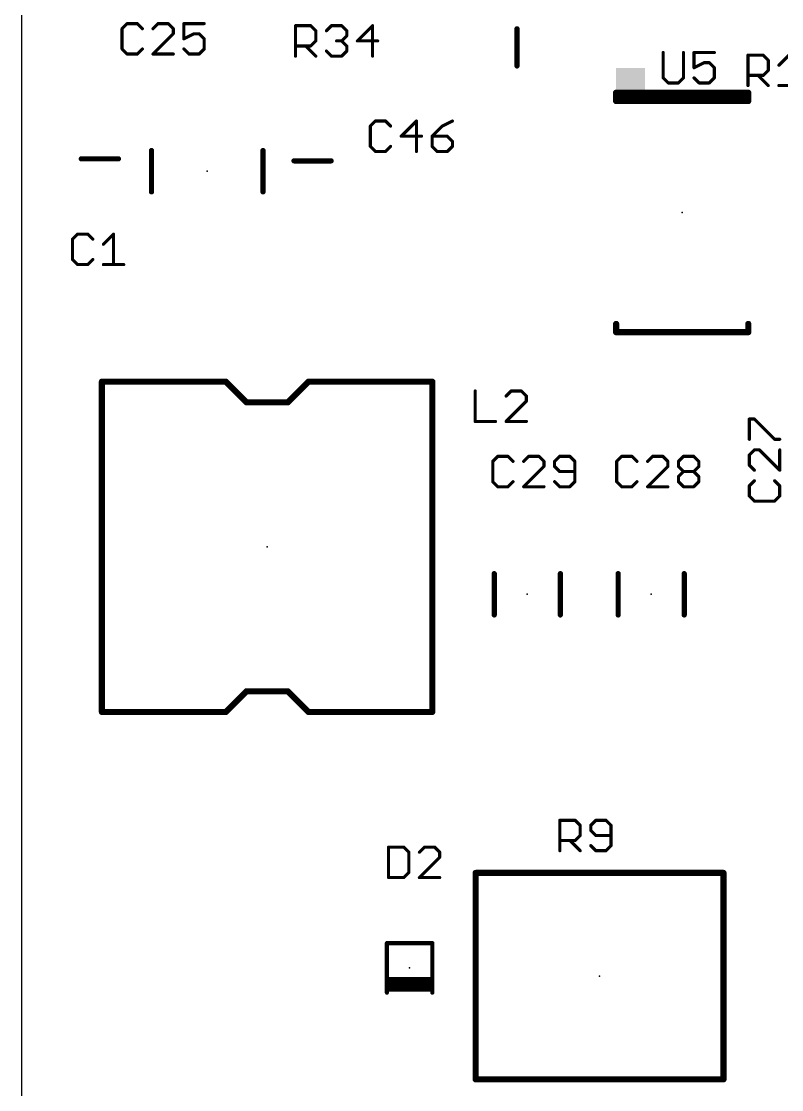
# Model space of a CAD drawing. Extents: x -0.01 to 3.1, y -0.02 to 3.54.
# Drawn here: x 0 to 0.725, y 0.699 to 1.718 of the extents above; entities that cross this region are included whole.
import ezdxf

# ---------------------------------------------------------------- set-up
doc = ezdxf.new("R2010")
doc.units = 0
for name, color, linetype in [('20', 7, 'CONTINUOUS'), ('21', 253, 'CONTINUOUS'), ('23', 7, 'CONTINUOUS'), ('25', 253, 'CONTINUOUS')]:
    doc.layers.add(name, color=color, linetype=linetype)

# ---------------------------------------------------------------- blocks, each defined once
blk = doc.blocks.new('RECT')
blk.add_solid([(-0.5, -0.5), (0.5, -0.5), (-0.5, 0.5), (0.5, 0.5)])

msp = doc.modelspace()

# ---------------------------------------------------------------- linework, layer by layer
at = {"layer": '20'}
msp.add_line((0, 3.543307), (0, 0), dxfattribs=at)
at = {"layer": '21'}
for points, const_width in [([(0.472441, 1.675197), (0.472441, 1.71063)], 0.005), ([(0.566929, 1.649606), (0.692913, 1.649606)], 0.005906), ([(0.566929, 1.649606), (0.566929, 1.645669)], 0.005906), ([(0.692913, 1.649606), (0.692913, 1.645669)], 0.005906), ([(0.566929, 1.645669), (0.566929, 1.641732)], 0.005906), ([(0.566929, 1.645669), (0.692913, 1.645669)], 0.005906), ([(0.566929, 1.641732), (0.692913, 1.641732)], 0.005906), ([(0.692913, 1.645669), (0.692913, 1.641732)], 0.005906), ([(0.124016, 1.594488), (0.124016, 1.555118)], 0.005), ([(0.230315, 1.594488), (0.230315, 1.555118)], 0.005), ([(0.057087, 1.586614), (0.09252, 1.586614)], 0.005), ([(0.295276, 1.584646), (0.259843, 1.584646)], 0.005), ([(0.566929, 1.42126), (0.566929, 1.429134)], 0.005906), ([(0.692913, 1.42126), (0.692913, 1.429134)], 0.005906), ([(0.692913, 1.42126), (0.566929, 1.42126)], 0.005906), ([(0.076772, 1.374016), (0.076772, 1.059055)], 0.005906), ([(0.194882, 1.374016), (0.076772, 1.374016)], 0.005906), ([(0.214567, 1.354331), (0.194882, 1.374016)], 0.005906), ([(0.273622, 1.374016), (0.253937, 1.354331)], 0.005906), ([(0.391732, 1.374016), (0.273622, 1.374016)], 0.005906), ([(0.391732, 1.059055), (0.391732, 1.374016)], 0.005906), ([(0.253937, 1.354331), (0.214567, 1.354331)], 0.005906), ([(0.450787, 1.151575), (0.450787, 1.190945)], 0.005), ([(0.51378, 1.151575), (0.51378, 1.190945)], 0.005), ([(0.568898, 1.151575), (0.568898, 1.190945)], 0.005), ([(0.63189, 1.151575), (0.63189, 1.190945)], 0.005), ([(0.214567, 1.07874), (0.194882, 1.059055)], 0.005906), ([(0.253937, 1.07874), (0.214567, 1.07874)], 0.005906), ([(0.273622, 1.059055), (0.253937, 1.07874)], 0.005906), ([(0.194882, 1.059055), (0.076772, 1.059055)], 0.005906), ([(0.391732, 1.059055), (0.273622, 1.059055)], 0.005906), ([(0.669291, 0.905512), (0.433071, 0.905512)], 0.005906), ([(0.433071, 0.905512), (0.433071, 0.708661)], 0.005906), ([(0.669291, 0.708661), (0.669291, 0.905512)], 0.005906), ([(0.348425, 0.791339), (0.348425, 0.838583)], 0.004), ([(0.348425, 0.838583), (0.391732, 0.838583)], 0.004), ([(0.391732, 0.838583), (0.391732, 0.791339)], 0.004), ([(0.350394, 0.80315), (0.389764, 0.80315)], 0.005906), ([(0.350394, 0.799213), (0.389764, 0.799213)], 0.005906), ([(0.350394, 0.795276), (0.389764, 0.795276)], 0.005906), ([(0.433071, 0.708661), (0.669291, 0.708661)], 0.005906)]:
    msp.add_lwpolyline(points, dxfattribs=dict(at, const_width=const_width))
for points, const_width in [([(0.473691, 1.71063, 1), (0.471191, 1.71063)], 0.0025), ([(0.471191, 1.675197, 1), (0.473691, 1.675197)], 0.0025), ([(0.566929, 1.651083, 1), (0.566929, 1.64813)], 0.002953), ([(0.568406, 1.649606, 1), (0.565453, 1.649606)], 0.002953), ([(0.69439, 1.649606, 1), (0.691437, 1.649606)], 0.002953), ([(0.692913, 1.64813, 1), (0.692913, 1.651083)], 0.002953), ([(0.568406, 1.645669, 1), (0.565453, 1.645669)], 0.002953), ([(0.566929, 1.647146, 1), (0.566929, 1.644193)], 0.002953), ([(0.565453, 1.645669, 1), (0.568406, 1.645669)], 0.002953), ([(0.566929, 1.643209, 1), (0.566929, 1.640256)], 0.002953), ([(0.565453, 1.641732, 1), (0.568406, 1.641732)], 0.002953), ([(0.69439, 1.645669, 1), (0.691437, 1.645669)], 0.002953), ([(0.691437, 1.645669, 1), (0.69439, 1.645669)], 0.002953), ([(0.691437, 1.641732, 1), (0.69439, 1.641732)], 0.002953), ([(0.692913, 1.644193, 1), (0.692913, 1.647146)], 0.002953), ([(0.692913, 1.640256, 1), (0.692913, 1.643209)], 0.002953), ([(0.125266, 1.594488, 1), (0.122766, 1.594488)], 0.0025), ([(0.231565, 1.594488, 1), (0.229065, 1.594488)], 0.0025), ([(0.057087, 1.587864, 1), (0.057087, 1.585364)], 0.0025), ([(0.09252, 1.585364, 1), (0.09252, 1.587864)], 0.0025), ([(0.259843, 1.585896, 1), (0.259843, 1.583396)], 0.0025), ([(0.295276, 1.583396, 1), (0.295276, 1.585896)], 0.0025), ([(0.122766, 1.555118, 1), (0.125266, 1.555118)], 0.0025), ([(0.229065, 1.555118, 1), (0.231565, 1.555118)], 0.0025), ([(0.568406, 1.429134, 1), (0.565453, 1.429134)], 0.002953), ([(0.69439, 1.429134, 1), (0.691437, 1.429134)], 0.002953), ([(0.566929, 1.422736, 1), (0.566929, 1.419783)], 0.002953), ([(0.565453, 1.42126, 1), (0.568406, 1.42126)], 0.002953), ([(0.691437, 1.42126, 1), (0.69439, 1.42126)], 0.002953), ([(0.692913, 1.419783, 1), (0.692913, 1.422736)], 0.002953), ([(0.078248, 1.374016, 1), (0.075295, 1.374016)], 0.002953), ([(0.076772, 1.375492, 1), (0.076772, 1.372539)], 0.002953), ([(0.195926, 1.37506, 1), (0.193838, 1.372972)], 0.002953), ([(0.194882, 1.372539, 1), (0.194882, 1.375492)], 0.002953), ([(0.273622, 1.375492, 1), (0.273622, 1.372539)], 0.002953), ([(0.274666, 1.372972, 1), (0.272578, 1.37506)], 0.002953), ([(0.393209, 1.374016, 1), (0.390256, 1.374016)], 0.002953), ([(0.391732, 1.372539, 1), (0.391732, 1.375492)], 0.002953), ([(0.214567, 1.355807, 1), (0.214567, 1.352854)], 0.002953), ([(0.213523, 1.353287, 1), (0.215611, 1.355375)], 0.002953), ([(0.252893, 1.355375, 1), (0.254981, 1.353287)], 0.002953), ([(0.253937, 1.352854, 1), (0.253937, 1.355807)], 0.002953), ([(0.452037, 1.190945, 1), (0.449537, 1.190945)], 0.0025), ([(0.51503, 1.190945, 1), (0.51253, 1.190945)], 0.0025), ([(0.570148, 1.190945, 1), (0.567648, 1.190945)], 0.0025), ([(0.63314, 1.190945, 1), (0.63064, 1.190945)], 0.0025), ([(0.449537, 1.151575, 1), (0.452037, 1.151575)], 0.0025), ([(0.51253, 1.151575, 1), (0.51503, 1.151575)], 0.0025), ([(0.567648, 1.151575, 1), (0.570148, 1.151575)], 0.0025), ([(0.63064, 1.151575, 1), (0.63314, 1.151575)], 0.0025), ([(0.214567, 1.080217, 1), (0.214567, 1.077264)], 0.002953), ([(0.215611, 1.077696, 1), (0.213523, 1.079784)], 0.002953), ([(0.254981, 1.079784, 1), (0.252893, 1.077696)], 0.002953), ([(0.253937, 1.077264, 1), (0.253937, 1.080217)], 0.002953), ([(0.075295, 1.059055, 1), (0.078248, 1.059055)], 0.002953), ([(0.076772, 1.060531, 1), (0.076772, 1.057579)], 0.002953), ([(0.193838, 1.060099, 1), (0.195926, 1.058011)], 0.002953), ([(0.194882, 1.057579, 1), (0.194882, 1.060531)], 0.002953), ([(0.273622, 1.060531, 1), (0.273622, 1.057579)], 0.002953), ([(0.272578, 1.058011, 1), (0.274666, 1.060099)], 0.002953), ([(0.390256, 1.059055, 1), (0.393209, 1.059055)], 0.002953), ([(0.391732, 1.057579, 1), (0.391732, 1.060531)], 0.002953), ([(0.433071, 0.906988, 1), (0.433071, 0.904035)], 0.002953), ([(0.434547, 0.905512, 1), (0.431594, 0.905512)], 0.002953), ([(0.670768, 0.905512, 1), (0.667815, 0.905512)], 0.002953), ([(0.669291, 0.904035, 1), (0.669291, 0.906988)], 0.002953), ([(0.349425, 0.838583, 1), (0.347425, 0.838583)], 0.002), ([(0.348425, 0.839583, 1), (0.348425, 0.837583)], 0.002), ([(0.392732, 0.838583, 1), (0.390732, 0.838583)], 0.002), ([(0.391732, 0.837583, 1), (0.391732, 0.839583)], 0.002), ([(0.350394, 0.804626, 1), (0.350394, 0.801673)], 0.002953), ([(0.389764, 0.801673, 1), (0.389764, 0.804626)], 0.002953), ([(0.350394, 0.800689, 1), (0.350394, 0.797736)], 0.002953), ([(0.350394, 0.796752, 1), (0.350394, 0.793799)], 0.002953), ([(0.389764, 0.797736, 1), (0.389764, 0.800689)], 0.002953), ([(0.389764, 0.793799, 1), (0.389764, 0.796752)], 0.002953), ([(0.347425, 0.791339, 1), (0.349425, 0.791339)], 0.002), ([(0.390732, 0.791339, 1), (0.392732, 0.791339)], 0.002), ([(0.433071, 0.710138, 1), (0.433071, 0.707185)], 0.002953), ([(0.431594, 0.708661, 1), (0.434547, 0.708661)], 0.002953), ([(0.667815, 0.708661, 1), (0.670768, 0.708661)], 0.002953), ([(0.669291, 0.707185, 1), (0.669291, 0.710138)], 0.002953)]:
    msp.add_lwpolyline(points, format="xyb", dxfattribs=dict(at, const_width=const_width))
at = {"layer": '23'}
for p in [(0.472441, 1.692913), (0.074803, 1.586614), (0.277559, 1.584646), (0.177165, 1.574803), (0.629921, 1.535433), (0.234252, 1.216535), (0.482283, 1.17126), (0.600394, 1.17126), (0.370079, 0.814961), (0.551181, 0.807087)]:
    msp.add_point(p, dxfattribs=at)
at = {"layer": '25', "const_width": 0.003}
for points in [[(0.100826, 1.715564), (0.095988, 1.710727)], [(0.095988, 1.710727), (0.095988, 1.691377)], [(0.1105, 1.715564), (0.100826, 1.715564)], [(0.115338, 1.710727), (0.1105, 1.715564)], [(0.130291, 1.715564), (0.125453, 1.710727)], [(0.139966, 1.715564), (0.130291, 1.715564)], [(0.144803, 1.710727), (0.139966, 1.715564)], [(0.144803, 1.705889), (0.144803, 1.710727)], [(0.174268, 1.715564), (0.154919, 1.715564)], [(0.154919, 1.715564), (0.154919, 1.701052)], [(0.261343, 1.684571), (0.261343, 1.713596)], [(0.261343, 1.713596), (0.275855, 1.713596)], [(0.275855, 1.713596), (0.280692, 1.708758)], [(0.290808, 1.708758), (0.295645, 1.713596)], [(0.295645, 1.713596), (0.30532, 1.713596)], [(0.30532, 1.713596), (0.310157, 1.708758)], [(0.334785, 1.713596), (0.320273, 1.699083)], [(0.334785, 1.684571), (0.334785, 1.713596)], [(0.125453, 1.686539), (0.144803, 1.705889)], [(0.154919, 1.701052), (0.164593, 1.705889)], [(0.164593, 1.705889), (0.169431, 1.705889)], [(0.169431, 1.705889), (0.174268, 1.701052)], [(0.174268, 1.701052), (0.174268, 1.691377)], [(0.280692, 1.708758), (0.280692, 1.699083)], [(0.310157, 1.703921), (0.30532, 1.699083)], [(0.310157, 1.708758), (0.310157, 1.703921)], [(0.095988, 1.691377), (0.100826, 1.686539)], [(0.1105, 1.686539), (0.115338, 1.691377)], [(0.159756, 1.686539), (0.154919, 1.691377)], [(0.174268, 1.691377), (0.169431, 1.686539)], [(0.275855, 1.694246), (0.261343, 1.694246)], [(0.271017, 1.694246), (0.280692, 1.684571)], [(0.280692, 1.699083), (0.275855, 1.694246)], [(0.30532, 1.699083), (0.300483, 1.699083)], [(0.30532, 1.699083), (0.310157, 1.694246)], [(0.310157, 1.694246), (0.310157, 1.689408)], [(0.320273, 1.699083), (0.339623, 1.699083)], [(0.100826, 1.686539), (0.1105, 1.686539)], [(0.144803, 1.686539), (0.125453, 1.686539)], [(0.169431, 1.686539), (0.159756, 1.686539)], [(0.295645, 1.684571), (0.290808, 1.689408)], [(0.30532, 1.684571), (0.295645, 1.684571)], [(0.310157, 1.689408), (0.30532, 1.684571)], [(0.611736, 1.688005), (0.611736, 1.663818)], [(0.631086, 1.663818), (0.631086, 1.688005)], [(0.660551, 1.688005), (0.641201, 1.688005)], [(0.641201, 1.688005), (0.641201, 1.673493)], [(0.692632, 1.656508), (0.692632, 1.685533)], [(0.692632, 1.685533), (0.707144, 1.685533)], [(0.707144, 1.685533), (0.711982, 1.680695)], [(0.711982, 1.680695), (0.711982, 1.67102)], [(0.722097, 1.675858), (0.731772, 1.685533)], [(0.641201, 1.673493), (0.650876, 1.67833)], [(0.650876, 1.67833), (0.655714, 1.67833)], [(0.655714, 1.67833), (0.660551, 1.673493)], [(0.660551, 1.673493), (0.660551, 1.663818)], [(0.711982, 1.67102), (0.707144, 1.666183)], [(0.611736, 1.663818), (0.616574, 1.65898)], [(0.626249, 1.65898), (0.631086, 1.663818)], [(0.646039, 1.65898), (0.641201, 1.663818)], [(0.660551, 1.663818), (0.655714, 1.65898)], [(0.707144, 1.666183), (0.692632, 1.666183)], [(0.702307, 1.666183), (0.711982, 1.656508)], [(0.616574, 1.65898), (0.626249, 1.65898)], [(0.655714, 1.65898), (0.646039, 1.65898)], [(0.722097, 1.656508), (0.741447, 1.656508)], [(0.33744, 1.622651), (0.332602, 1.617813)], [(0.347115, 1.622651), (0.33744, 1.622651)], [(0.351952, 1.617813), (0.347115, 1.622651)], [(0.37658, 1.622651), (0.362068, 1.608138)], [(0.37658, 1.593626), (0.37658, 1.622651)], [(0.410883, 1.622651), (0.401208, 1.617813)], [(0.332602, 1.617813), (0.332602, 1.598463)], [(0.401208, 1.617813), (0.391533, 1.608138)], [(0.332602, 1.598463), (0.33744, 1.593626)], [(0.347115, 1.593626), (0.351952, 1.598463)], [(0.362068, 1.608138), (0.381417, 1.608138)], [(0.391533, 1.608138), (0.391533, 1.598463)], [(0.406045, 1.608138), (0.391533, 1.608138)], [(0.391533, 1.598463), (0.39637, 1.593626)], [(0.410883, 1.603301), (0.406045, 1.608138)], [(0.406045, 1.593626), (0.410883, 1.598463)], [(0.410883, 1.598463), (0.410883, 1.603301)], [(0.33744, 1.593626), (0.347115, 1.593626)], [(0.39637, 1.593626), (0.406045, 1.593626)], [(0.053581, 1.514777), (0.048744, 1.509939)], [(0.048744, 1.509939), (0.048744, 1.490589)], [(0.063256, 1.514777), (0.053581, 1.514777)], [(0.068094, 1.509939), (0.063256, 1.514777)], [(0.078209, 1.505102), (0.087884, 1.514777)], [(0.087884, 1.514777), (0.087884, 1.485752)], [(0.048744, 1.490589), (0.053581, 1.485752)], [(0.063256, 1.485752), (0.068094, 1.490589)], [(0.053581, 1.485752), (0.063256, 1.485752)], [(0.078209, 1.485752), (0.097559, 1.485752)], [(0.432602, 1.36517), (0.432602, 1.336146)], [(0.466905, 1.36517), (0.462068, 1.360333)], [(0.47658, 1.36517), (0.466905, 1.36517)], [(0.481417, 1.360333), (0.47658, 1.36517)], [(0.462068, 1.336146), (0.481417, 1.355495)], [(0.481417, 1.355495), (0.481417, 1.360333)], [(0.432602, 1.336146), (0.451952, 1.336146)], [(0.481417, 1.336146), (0.462068, 1.336146)], [(0.693885, 1.319092), (0.693885, 1.338442)], [(0.693885, 1.338442), (0.698722, 1.338442)], [(0.698722, 1.338442), (0.718072, 1.319092)], [(0.718072, 1.319092), (0.722909, 1.319092)], [(0.454172, 1.302867), (0.449335, 1.29803)], [(0.463847, 1.302867), (0.454172, 1.302867)], [(0.468684, 1.29803), (0.463847, 1.302867)], [(0.483637, 1.302867), (0.4788, 1.29803)], [(0.493312, 1.302867), (0.483637, 1.302867)], [(0.49815, 1.29803), (0.493312, 1.302867)], [(0.513102, 1.302867), (0.508265, 1.29803)], [(0.522777, 1.302867), (0.513102, 1.302867)], [(0.527615, 1.29803), (0.522777, 1.302867)], [(0.572282, 1.302867), (0.567445, 1.29803)], [(0.581957, 1.302867), (0.572282, 1.302867)], [(0.586795, 1.29803), (0.581957, 1.302867)], [(0.601747, 1.302867), (0.59691, 1.29803)], [(0.611422, 1.302867), (0.601747, 1.302867)], [(0.61626, 1.29803), (0.611422, 1.302867)], [(0.626375, 1.29803), (0.631213, 1.302867)], [(0.631213, 1.302867), (0.640888, 1.302867)], [(0.640888, 1.302867), (0.645725, 1.29803)], [(0.698722, 1.308976), (0.693885, 1.304139)], [(0.693885, 1.304139), (0.693885, 1.294464)], [(0.70356, 1.308976), (0.698722, 1.308976)], [(0.722909, 1.289627), (0.70356, 1.308976)], [(0.722909, 1.308976), (0.722909, 1.289627)], [(0.449335, 1.29803), (0.449335, 1.27868)], [(0.4788, 1.273843), (0.49815, 1.293192)], [(0.49815, 1.293192), (0.49815, 1.29803)], [(0.508265, 1.29803), (0.508265, 1.293192)], [(0.508265, 1.293192), (0.513102, 1.288355)], [(0.527615, 1.27868), (0.527615, 1.29803)], [(0.567445, 1.29803), (0.567445, 1.27868)], [(0.59691, 1.273843), (0.61626, 1.293192)], [(0.61626, 1.293192), (0.61626, 1.29803)], [(0.626375, 1.293192), (0.626375, 1.29803)], [(0.631213, 1.288355), (0.626375, 1.293192)], [(0.645725, 1.293192), (0.640888, 1.288355)], [(0.645725, 1.29803), (0.645725, 1.293192)], [(0.693885, 1.294464), (0.698722, 1.289627)], [(0.513102, 1.288355), (0.527615, 1.288355)], [(0.626375, 1.283517), (0.631213, 1.288355)], [(0.626375, 1.27868), (0.626375, 1.283517)], [(0.631213, 1.288355), (0.640888, 1.288355)], [(0.640888, 1.288355), (0.645725, 1.283517)], [(0.645725, 1.283517), (0.645725, 1.27868)], [(0.449335, 1.27868), (0.454172, 1.273843)], [(0.454172, 1.273843), (0.463847, 1.273843)], [(0.463847, 1.273843), (0.468684, 1.27868)], [(0.49815, 1.273843), (0.4788, 1.273843)], [(0.508265, 1.27868), (0.513102, 1.273843)], [(0.513102, 1.273843), (0.522777, 1.273843)], [(0.522777, 1.273843), (0.527615, 1.27868)], [(0.567445, 1.27868), (0.572282, 1.273843)], [(0.572282, 1.273843), (0.581957, 1.273843)], [(0.581957, 1.273843), (0.586795, 1.27868)], [(0.61626, 1.273843), (0.59691, 1.273843)], [(0.631213, 1.273843), (0.626375, 1.27868)], [(0.640888, 1.273843), (0.631213, 1.273843)], [(0.645725, 1.27868), (0.640888, 1.273843)], [(0.698722, 1.279511), (0.693885, 1.274674)], [(0.693885, 1.274674), (0.693885, 1.264999)], [(0.722909, 1.274674), (0.718072, 1.279511)], [(0.722909, 1.264999), (0.722909, 1.274674)], [(0.693885, 1.264999), (0.698722, 1.260161)], [(0.718072, 1.260161), (0.722909, 1.264999)], [(0.698722, 1.260161), (0.718072, 1.260161)], [(0.513311, 0.926697), (0.513311, 0.955722)], [(0.513311, 0.955722), (0.527823, 0.955722)], [(0.527823, 0.955722), (0.532661, 0.950884)], [(0.532661, 0.950884), (0.532661, 0.941209)], [(0.547614, 0.955722), (0.542776, 0.950884)], [(0.542776, 0.950884), (0.542776, 0.946047)], [(0.557289, 0.955722), (0.547614, 0.955722)], [(0.562126, 0.950884), (0.557289, 0.955722)], [(0.562126, 0.931534), (0.562126, 0.950884)], [(0.527823, 0.936372), (0.513311, 0.936372)], [(0.522986, 0.936372), (0.532661, 0.926697)], [(0.532661, 0.941209), (0.527823, 0.936372)], [(0.542776, 0.946047), (0.547614, 0.941209)], [(0.547614, 0.941209), (0.562126, 0.941209)], [(0.349925, 0.930131), (0.349925, 0.901106)], [(0.364438, 0.930131), (0.349925, 0.930131)], [(0.369275, 0.925294), (0.364438, 0.930131)], [(0.384228, 0.930131), (0.37939, 0.925294)], [(0.393903, 0.930131), (0.384228, 0.930131)], [(0.39874, 0.925294), (0.393903, 0.930131)], [(0.542776, 0.931534), (0.547614, 0.926697)], [(0.547614, 0.926697), (0.557289, 0.926697)], [(0.557289, 0.926697), (0.562126, 0.931534)], [(0.369275, 0.905944), (0.369275, 0.925294)], [(0.37939, 0.901106), (0.39874, 0.920456)], [(0.39874, 0.920456), (0.39874, 0.925294)], [(0.364438, 0.901106), (0.369275, 0.905944)], [(0.349925, 0.901106), (0.364438, 0.901106)], [(0.39874, 0.901106), (0.37939, 0.901106)]]:
    msp.add_lwpolyline(points, dxfattribs=at)
at = {"layer": '25', "const_width": 0.0015}
for points in [[(0.096738, 1.710727, 1), (0.095238, 1.710727)], [(0.095458, 1.711257, 1), (0.096519, 1.710196)], [(0.100826, 1.716314, 1), (0.100826, 1.714814)], [(0.101356, 1.715034, 1), (0.100295, 1.716094)], [(0.111031, 1.716094, 1), (0.10997, 1.715034)], [(0.1105, 1.714814, 1), (0.1105, 1.716314)], [(0.114808, 1.710196, 1), (0.115868, 1.711257)], [(0.124923, 1.711257, 1), (0.125984, 1.710196)], [(0.130291, 1.716314, 1), (0.130291, 1.714814)], [(0.130821, 1.715034, 1), (0.12976, 1.716094)], [(0.140496, 1.716094, 1), (0.139435, 1.715034)], [(0.139966, 1.714814, 1), (0.139966, 1.716314)], [(0.145553, 1.710727, 1), (0.144053, 1.710727)], [(0.144273, 1.710196, 1), (0.145333, 1.711257)], [(0.154919, 1.716314, 1), (0.154919, 1.714814)], [(0.155669, 1.715564, 1), (0.154169, 1.715564)], [(0.174268, 1.714814, 1), (0.174268, 1.716314)], [(0.262093, 1.713596, 1), (0.260593, 1.713596)], [(0.261343, 1.714346, 1), (0.261343, 1.712846)], [(0.276385, 1.714126, 1), (0.275324, 1.713065)], [(0.275855, 1.712846, 1), (0.275855, 1.714346)], [(0.295645, 1.714346, 1), (0.295645, 1.712846)], [(0.296175, 1.713065, 1), (0.295115, 1.714126)], [(0.30585, 1.714126, 1), (0.30479, 1.713065)], [(0.30532, 1.712846, 1), (0.30532, 1.714346)], [(0.335535, 1.713596, 1), (0.334035, 1.713596)], [(0.335316, 1.713065, 1), (0.334255, 1.714126)], [(0.144053, 1.705889, 1), (0.145553, 1.705889)], [(0.145333, 1.705359, 1), (0.144273, 1.706419)], [(0.154583, 1.701722, 1), (0.155254, 1.700381)], [(0.154169, 1.701052, 1), (0.155669, 1.701052)], [(0.164593, 1.706639, 1), (0.164593, 1.705139)], [(0.164929, 1.705218, 1), (0.164258, 1.70656)], [(0.169961, 1.706419, 1), (0.168901, 1.705359)], [(0.169431, 1.705139, 1), (0.169431, 1.706639)], [(0.175018, 1.701052, 1), (0.173518, 1.701052)], [(0.173738, 1.700521, 1), (0.174799, 1.701582)], [(0.281442, 1.708758, 1), (0.279942, 1.708758)], [(0.280162, 1.708228, 1), (0.281223, 1.709288)], [(0.290277, 1.709288, 1), (0.291338, 1.708228)], [(0.310907, 1.708758, 1), (0.309407, 1.708758)], [(0.309407, 1.703921, 1), (0.310907, 1.703921)], [(0.309627, 1.708228, 1), (0.310688, 1.709288)], [(0.310688, 1.70339, 1), (0.309627, 1.704451)], [(0.096519, 1.691907, 1), (0.095458, 1.690846)], [(0.095238, 1.691377, 1), (0.096738, 1.691377)], [(0.115868, 1.690846, 1), (0.114808, 1.691907)], [(0.155449, 1.691907, 1), (0.154388, 1.690846)], [(0.173518, 1.691377, 1), (0.175018, 1.691377)], [(0.174799, 1.690846, 1), (0.173738, 1.691907)], [(0.261343, 1.694996, 1), (0.261343, 1.693496)], [(0.271548, 1.694776, 1), (0.270487, 1.693715)], [(0.275324, 1.694776, 1), (0.276385, 1.693715)], [(0.275855, 1.693496, 1), (0.275855, 1.694996)], [(0.279942, 1.699083, 1), (0.281442, 1.699083)], [(0.281223, 1.698553, 1), (0.280162, 1.699613)], [(0.300483, 1.699833, 1), (0.300483, 1.698333)], [(0.30585, 1.699613, 1), (0.30479, 1.698553)], [(0.30479, 1.699613, 1), (0.30585, 1.698553)], [(0.30532, 1.698333, 1), (0.30532, 1.699833)], [(0.310907, 1.694246, 1), (0.309407, 1.694246)], [(0.309627, 1.693715, 1), (0.310688, 1.694776)], [(0.320273, 1.699833, 1), (0.320273, 1.698333)], [(0.319743, 1.699613, 1), (0.320803, 1.698553)], [(0.339623, 1.698333, 1), (0.339623, 1.699833)], [(0.100826, 1.687289, 1), (0.100826, 1.685789)], [(0.100295, 1.686009, 1), (0.101356, 1.68707)], [(0.10997, 1.68707, 1), (0.111031, 1.686009)], [(0.1105, 1.685789, 1), (0.1105, 1.687289)], [(0.125453, 1.687289, 1), (0.125453, 1.685789)], [(0.124923, 1.68707, 1), (0.125984, 1.686009)], [(0.144803, 1.685789, 1), (0.144803, 1.687289)], [(0.159756, 1.687289, 1), (0.159756, 1.685789)], [(0.159226, 1.686009, 1), (0.160286, 1.68707)], [(0.168901, 1.68707, 1), (0.169961, 1.686009)], [(0.169431, 1.685789, 1), (0.169431, 1.687289)], [(0.260593, 1.684571, 1), (0.262093, 1.684571)], [(0.280162, 1.684041, 1), (0.281223, 1.685101)], [(0.291338, 1.689939, 1), (0.290277, 1.688878)], [(0.295645, 1.685321, 1), (0.295645, 1.683821)], [(0.295115, 1.684041, 1), (0.296175, 1.685101)], [(0.30479, 1.685101, 1), (0.30585, 1.684041)], [(0.30532, 1.683821, 1), (0.30532, 1.685321)], [(0.309407, 1.689408, 1), (0.310907, 1.689408)], [(0.310688, 1.688878, 1), (0.309627, 1.689939)], [(0.334035, 1.684571, 1), (0.335535, 1.684571)], [(0.612486, 1.688005, 1), (0.610986, 1.688005)], [(0.631836, 1.688005, 1), (0.630336, 1.688005)], [(0.641201, 1.688755, 1), (0.641201, 1.687255)], [(0.641951, 1.688005, 1), (0.640451, 1.688005)], [(0.660551, 1.687255, 1), (0.660551, 1.688755)], [(0.693382, 1.685533, 1), (0.691882, 1.685533)], [(0.692632, 1.686283, 1), (0.692632, 1.684783)], [(0.707675, 1.686063, 1), (0.706614, 1.685002)], [(0.707144, 1.684783, 1), (0.707144, 1.686283)], [(0.712732, 1.680695, 1), (0.711232, 1.680695)], [(0.711451, 1.680165, 1), (0.712512, 1.681225)], [(0.640451, 1.673493, 1), (0.641951, 1.673493)], [(0.640866, 1.674163, 1), (0.641537, 1.672822)], [(0.650876, 1.67908, 1), (0.650876, 1.67758)], [(0.651212, 1.677659, 1), (0.650541, 1.679001)], [(0.656244, 1.67886, 1), (0.655183, 1.6778)], [(0.655714, 1.67758, 1), (0.655714, 1.67908)], [(0.661301, 1.673493, 1), (0.659801, 1.673493)], [(0.660021, 1.672962, 1), (0.661082, 1.674023)], [(0.711232, 1.67102, 1), (0.712732, 1.67102)], [(0.712512, 1.67049, 1), (0.711451, 1.671551)], [(0.721567, 1.676388, 1), (0.722628, 1.675327)], [(0.612267, 1.664348, 1), (0.611206, 1.663287)], [(0.610986, 1.663818, 1), (0.612486, 1.663818)], [(0.630336, 1.663818, 1), (0.631836, 1.663818)], [(0.631616, 1.663287, 1), (0.630556, 1.664348)], [(0.641732, 1.664348, 1), (0.640671, 1.663287)], [(0.659801, 1.663818, 1), (0.661301, 1.663818)], [(0.661082, 1.663287, 1), (0.660021, 1.664348)], [(0.692632, 1.666933, 1), (0.692632, 1.665433)], [(0.702837, 1.666713, 1), (0.701777, 1.665652)], [(0.706614, 1.666713, 1), (0.707675, 1.665652)], [(0.707144, 1.665433, 1), (0.707144, 1.666933)], [(0.616574, 1.65973, 1), (0.616574, 1.65823)], [(0.616043, 1.65845, 1), (0.617104, 1.659511)], [(0.625718, 1.659511, 1), (0.626779, 1.65845)], [(0.626249, 1.65823, 1), (0.626249, 1.65973)], [(0.646039, 1.65973, 1), (0.646039, 1.65823)], [(0.645508, 1.65845, 1), (0.646569, 1.659511)], [(0.655183, 1.659511, 1), (0.656244, 1.65845)], [(0.655714, 1.65823, 1), (0.655714, 1.65973)], [(0.691882, 1.656508, 1), (0.693382, 1.656508)], [(0.711451, 1.655978, 1), (0.712512, 1.657038)], [(0.722097, 1.657258, 1), (0.722097, 1.655758)], [(0.33744, 1.623401, 1), (0.33744, 1.621901)], [(0.33797, 1.62212, 1), (0.336909, 1.623181)], [(0.347645, 1.623181, 1), (0.346584, 1.62212)], [(0.347115, 1.621901, 1), (0.347115, 1.623401)], [(0.37733, 1.622651, 1), (0.37583, 1.622651)], [(0.37711, 1.62212, 1), (0.37605, 1.623181)], [(0.411218, 1.62198, 1), (0.410547, 1.623322)], [(0.333352, 1.617813, 1), (0.331852, 1.617813)], [(0.332072, 1.618344, 1), (0.333133, 1.617283)], [(0.351422, 1.617283, 1), (0.352482, 1.618344)], [(0.400872, 1.618484, 1), (0.401543, 1.617142)], [(0.401738, 1.617283, 1), (0.400677, 1.618344)], [(0.333133, 1.598994, 1), (0.332072, 1.597933)], [(0.352482, 1.597933, 1), (0.351422, 1.598994)], [(0.361537, 1.608669, 1), (0.362598, 1.607608)], [(0.362068, 1.608888, 1), (0.362068, 1.607388)], [(0.381417, 1.607388, 1), (0.381417, 1.608888)], [(0.391002, 1.608669, 1), (0.392063, 1.607608)], [(0.392063, 1.598994, 1), (0.391002, 1.597933)], [(0.392283, 1.608138, 1), (0.390783, 1.608138)], [(0.391533, 1.608888, 1), (0.391533, 1.607388)], [(0.406575, 1.608669, 1), (0.405515, 1.607608)], [(0.406045, 1.607388, 1), (0.406045, 1.608888)], [(0.411633, 1.603301, 1), (0.410133, 1.603301)], [(0.410352, 1.60277, 1), (0.411413, 1.603831)], [(0.411413, 1.597933, 1), (0.410352, 1.598994)], [(0.331852, 1.598463, 1), (0.333352, 1.598463)], [(0.33744, 1.594376, 1), (0.33744, 1.592876)], [(0.336909, 1.593096, 1), (0.33797, 1.594156)], [(0.346584, 1.594156, 1), (0.347645, 1.593096)], [(0.347115, 1.592876, 1), (0.347115, 1.594376)], [(0.37583, 1.593626, 1), (0.37733, 1.593626)], [(0.390783, 1.598463, 1), (0.392283, 1.598463)], [(0.39637, 1.594376, 1), (0.39637, 1.592876)], [(0.39584, 1.593096, 1), (0.3969, 1.594156)], [(0.405515, 1.594156, 1), (0.406575, 1.593096)], [(0.406045, 1.592876, 1), (0.406045, 1.594376)], [(0.410133, 1.598463, 1), (0.411633, 1.598463)], [(0.049494, 1.509939, 1), (0.047994, 1.509939)], [(0.048214, 1.51047, 1), (0.049274, 1.509409)], [(0.053581, 1.515527, 1), (0.053581, 1.514027)], [(0.054112, 1.514246, 1), (0.053051, 1.515307)], [(0.063787, 1.515307, 1), (0.062726, 1.514246)], [(0.063256, 1.514027, 1), (0.063256, 1.515527)], [(0.067564, 1.509409, 1), (0.068624, 1.51047)], [(0.088634, 1.514777, 1), (0.087134, 1.514777)], [(0.088414, 1.514246, 1), (0.087354, 1.515307)], [(0.077679, 1.505632, 1), (0.07874, 1.504571)], [(0.049274, 1.49112, 1), (0.048214, 1.490059)], [(0.047994, 1.490589, 1), (0.049494, 1.490589)], [(0.068624, 1.490059, 1), (0.067564, 1.49112)], [(0.053581, 1.486502, 1), (0.053581, 1.485002)], [(0.053051, 1.485222, 1), (0.054112, 1.486282)], [(0.062726, 1.486282, 1), (0.063787, 1.485222)], [(0.063256, 1.485002, 1), (0.063256, 1.486502)], [(0.078209, 1.486502, 1), (0.078209, 1.485002)], [(0.087134, 1.485752, 1), (0.088634, 1.485752)], [(0.097559, 1.485002, 1), (0.097559, 1.486502)], [(0.433352, 1.36517, 1), (0.431852, 1.36517)], [(0.466905, 1.36592, 1), (0.466905, 1.36442)], [(0.467435, 1.36464, 1), (0.466375, 1.365701)], [(0.47711, 1.365701, 1), (0.47605, 1.36464)], [(0.47658, 1.36442, 1), (0.47658, 1.36592)], [(0.461537, 1.360863, 1), (0.462598, 1.359803)], [(0.482167, 1.360333, 1), (0.480667, 1.360333)], [(0.480667, 1.355495, 1), (0.482167, 1.355495)], [(0.480887, 1.359803, 1), (0.481948, 1.360863)], [(0.481948, 1.354965, 1), (0.480887, 1.356026)], [(0.432602, 1.336896, 1), (0.432602, 1.335396)], [(0.431852, 1.336146, 1), (0.433352, 1.336146)], [(0.451952, 1.335396, 1), (0.451952, 1.336896)], [(0.461537, 1.336676, 1), (0.462598, 1.335615)], [(0.462068, 1.336896, 1), (0.462068, 1.335396)], [(0.481417, 1.335396, 1), (0.481417, 1.336896)], [(0.694635, 1.338442, 1), (0.693135, 1.338442)], [(0.693885, 1.339192, 1), (0.693885, 1.337692)], [(0.699253, 1.338972, 1), (0.698192, 1.337911)], [(0.698722, 1.337692, 1), (0.698722, 1.339192)], [(0.693135, 1.319092, 1), (0.694635, 1.319092)], [(0.718072, 1.319842, 1), (0.718072, 1.318342)], [(0.717542, 1.318561, 1), (0.718602, 1.319622)], [(0.722909, 1.318342, 1), (0.722909, 1.319842)], [(0.454172, 1.303617, 1), (0.454172, 1.302117)], [(0.454702, 1.302337, 1), (0.453642, 1.303398)], [(0.464377, 1.303398, 1), (0.463317, 1.302337)], [(0.463847, 1.302117, 1), (0.463847, 1.303617)], [(0.483637, 1.303617, 1), (0.483637, 1.302117)], [(0.484168, 1.302337, 1), (0.483107, 1.303398)], [(0.493842, 1.303398, 1), (0.492782, 1.302337)], [(0.493312, 1.302117, 1), (0.493312, 1.303617)], [(0.513102, 1.303617, 1), (0.513102, 1.302117)], [(0.513633, 1.302337, 1), (0.512572, 1.303398)], [(0.523308, 1.303398, 1), (0.522247, 1.302337)], [(0.522777, 1.302117, 1), (0.522777, 1.303617)], [(0.572282, 1.303617, 1), (0.572282, 1.302117)], [(0.572813, 1.302337, 1), (0.571752, 1.303398)], [(0.582488, 1.303398, 1), (0.581427, 1.302337)], [(0.581957, 1.302117, 1), (0.581957, 1.303617)], [(0.601747, 1.303617, 1), (0.601747, 1.302117)], [(0.602278, 1.302337, 1), (0.601217, 1.303398)], [(0.611953, 1.303398, 1), (0.610892, 1.302337)], [(0.611422, 1.302117, 1), (0.611422, 1.303617)], [(0.631213, 1.303617, 1), (0.631213, 1.302117)], [(0.631743, 1.302337, 1), (0.630682, 1.303398)], [(0.641418, 1.303398, 1), (0.640357, 1.302337)], [(0.640888, 1.302117, 1), (0.640888, 1.303617)], [(0.694635, 1.304139, 1), (0.693135, 1.304139)], [(0.693354, 1.304669, 1), (0.694415, 1.303609)], [(0.698722, 1.309726, 1), (0.698722, 1.308226)], [(0.699253, 1.308446, 1), (0.698192, 1.309507)], [(0.70409, 1.309507, 1), (0.703029, 1.308446)], [(0.70356, 1.308226, 1), (0.70356, 1.309726)], [(0.723659, 1.308976, 1), (0.722159, 1.308976)], [(0.448804, 1.29856, 1), (0.449865, 1.297499)], [(0.450085, 1.29803, 1), (0.448585, 1.29803)], [(0.468154, 1.297499, 1), (0.469215, 1.29856)], [(0.478269, 1.29856, 1), (0.47933, 1.297499)], [(0.4989, 1.29803, 1), (0.4974, 1.29803)], [(0.497619, 1.297499, 1), (0.49868, 1.29856)], [(0.49868, 1.292662, 1), (0.497619, 1.293723)], [(0.509015, 1.29803, 1), (0.507515, 1.29803)], [(0.507735, 1.29856, 1), (0.508795, 1.297499)], [(0.508795, 1.293723, 1), (0.507735, 1.292662)], [(0.528365, 1.29803, 1), (0.526865, 1.29803)], [(0.527084, 1.297499, 1), (0.528145, 1.29856)], [(0.568195, 1.29803, 1), (0.566695, 1.29803)], [(0.566915, 1.29856, 1), (0.567975, 1.297499)], [(0.586264, 1.297499, 1), (0.587325, 1.29856)], [(0.59638, 1.29856, 1), (0.59744, 1.297499)], [(0.61701, 1.29803, 1), (0.61551, 1.29803)], [(0.61573, 1.297499, 1), (0.61679, 1.29856)], [(0.61679, 1.292662, 1), (0.61573, 1.293723)], [(0.627125, 1.29803, 1), (0.625625, 1.29803)], [(0.625845, 1.29856, 1), (0.626906, 1.297499)], [(0.626906, 1.293723, 1), (0.625845, 1.292662)], [(0.646475, 1.29803, 1), (0.644975, 1.29803)], [(0.645195, 1.297499, 1), (0.646255, 1.29856)], [(0.646255, 1.292662, 1), (0.645195, 1.293723)], [(0.694415, 1.294994, 1), (0.693354, 1.293934)], [(0.693135, 1.294464, 1), (0.694635, 1.294464)], [(0.4974, 1.293192, 1), (0.4989, 1.293192)], [(0.507515, 1.293192, 1), (0.509015, 1.293192)], [(0.513102, 1.289105, 1), (0.513102, 1.287605)], [(0.512572, 1.287824, 1), (0.513633, 1.288885)], [(0.527615, 1.287605, 1), (0.527615, 1.289105)], [(0.61551, 1.293192, 1), (0.61701, 1.293192)], [(0.625625, 1.293192, 1), (0.627125, 1.293192)], [(0.627125, 1.283517, 1), (0.625625, 1.283517)], [(0.625845, 1.284048, 1), (0.626906, 1.282987)], [(0.631213, 1.289105, 1), (0.631213, 1.287605)], [(0.631743, 1.287824, 1), (0.630682, 1.288885)], [(0.630682, 1.287824, 1), (0.631743, 1.288885)], [(0.641418, 1.288885, 1), (0.640357, 1.287824)], [(0.640357, 1.288885, 1), (0.641418, 1.287824)], [(0.640888, 1.287605, 1), (0.640888, 1.289105)], [(0.644975, 1.293192, 1), (0.646475, 1.293192)], [(0.646475, 1.283517, 1), (0.644975, 1.283517)], [(0.645195, 1.282987, 1), (0.646255, 1.284048)], [(0.698192, 1.289096, 1), (0.699253, 1.290157)], [(0.722159, 1.289627, 1), (0.723659, 1.289627)], [(0.722379, 1.289096, 1), (0.72344, 1.290157)], [(0.449865, 1.27921, 1), (0.448804, 1.27815)], [(0.448585, 1.27868, 1), (0.450085, 1.27868)], [(0.454172, 1.274593, 1), (0.454172, 1.273093)], [(0.453642, 1.273312, 1), (0.454702, 1.274373)], [(0.463317, 1.274373, 1), (0.464377, 1.273312)], [(0.463847, 1.273093, 1), (0.463847, 1.274593)], [(0.469215, 1.27815, 1), (0.468154, 1.27921)], [(0.478269, 1.274373, 1), (0.47933, 1.273312)], [(0.4788, 1.274593, 1), (0.4788, 1.273093)], [(0.49815, 1.273093, 1), (0.49815, 1.274593)], [(0.508795, 1.27921, 1), (0.507735, 1.27815)], [(0.513102, 1.274593, 1), (0.513102, 1.273093)], [(0.512572, 1.273312, 1), (0.513633, 1.274373)], [(0.522247, 1.274373, 1), (0.523308, 1.273312)], [(0.522777, 1.273093, 1), (0.522777, 1.274593)], [(0.526865, 1.27868, 1), (0.528365, 1.27868)], [(0.528145, 1.27815, 1), (0.527084, 1.27921)], [(0.567975, 1.27921, 1), (0.566915, 1.27815)], [(0.566695, 1.27868, 1), (0.568195, 1.27868)], [(0.572282, 1.274593, 1), (0.572282, 1.273093)], [(0.571752, 1.273312, 1), (0.572813, 1.274373)], [(0.581427, 1.274373, 1), (0.582488, 1.273312)], [(0.581957, 1.273093, 1), (0.581957, 1.274593)], [(0.587325, 1.27815, 1), (0.586264, 1.27921)], [(0.59691, 1.274593, 1), (0.59691, 1.273093)], [(0.59638, 1.274373, 1), (0.59744, 1.273312)], [(0.61626, 1.273093, 1), (0.61626, 1.274593)], [(0.625625, 1.27868, 1), (0.627125, 1.27868)], [(0.626906, 1.27921, 1), (0.625845, 1.27815)], [(0.631213, 1.274593, 1), (0.631213, 1.273093)], [(0.630682, 1.273312, 1), (0.631743, 1.274373)], [(0.640357, 1.274373, 1), (0.641418, 1.273312)], [(0.640888, 1.273093, 1), (0.640888, 1.274593)], [(0.644975, 1.27868, 1), (0.646475, 1.27868)], [(0.646255, 1.27815, 1), (0.645195, 1.27921)], [(0.693354, 1.275204, 1), (0.694415, 1.274143)], [(0.694635, 1.274674, 1), (0.693135, 1.274674)], [(0.699253, 1.278981, 1), (0.698192, 1.280042)], [(0.718602, 1.280042, 1), (0.717542, 1.278981)], [(0.723659, 1.274674, 1), (0.722159, 1.274674)], [(0.722379, 1.274143, 1), (0.72344, 1.275204)], [(0.694415, 1.265529, 1), (0.693354, 1.264468)], [(0.693135, 1.264999, 1), (0.694635, 1.264999)], [(0.722159, 1.264999, 1), (0.723659, 1.264999)], [(0.72344, 1.264468, 1), (0.722379, 1.265529)], [(0.698722, 1.260911, 1), (0.698722, 1.259411)], [(0.698192, 1.259631, 1), (0.699253, 1.260692)], [(0.717542, 1.260692, 1), (0.718602, 1.259631)], [(0.718072, 1.259411, 1), (0.718072, 1.260911)], [(0.514061, 0.955722, 1), (0.512561, 0.955722)], [(0.513311, 0.956472, 1), (0.513311, 0.954972)], [(0.528354, 0.956252, 1), (0.527293, 0.955191)], [(0.527823, 0.954972, 1), (0.527823, 0.956472)], [(0.533411, 0.950884, 1), (0.531911, 0.950884)], [(0.53213, 0.950354, 1), (0.533191, 0.951414)], [(0.543526, 0.950884, 1), (0.542026, 0.950884)], [(0.542246, 0.951414, 1), (0.543307, 0.950354)], [(0.547614, 0.956472, 1), (0.547614, 0.954972)], [(0.548144, 0.955191, 1), (0.547083, 0.956252)], [(0.557819, 0.956252, 1), (0.556758, 0.955191)], [(0.557289, 0.954972, 1), (0.557289, 0.956472)], [(0.562876, 0.950884, 1), (0.561376, 0.950884)], [(0.561596, 0.950354, 1), (0.562656, 0.951414)], [(0.513311, 0.937122, 1), (0.513311, 0.935622)], [(0.523516, 0.936902, 1), (0.522456, 0.935841)], [(0.527293, 0.936902, 1), (0.528354, 0.935841)], [(0.527823, 0.935622, 1), (0.527823, 0.937122)], [(0.531911, 0.941209, 1), (0.533411, 0.941209)], [(0.533191, 0.940679, 1), (0.53213, 0.941739)], [(0.543307, 0.946577, 1), (0.542246, 0.945516)], [(0.542026, 0.946047, 1), (0.543526, 0.946047)], [(0.547614, 0.941959, 1), (0.547614, 0.940459)], [(0.547083, 0.940679, 1), (0.548144, 0.941739)], [(0.562126, 0.940459, 1), (0.562126, 0.941959)], [(0.350675, 0.930131, 1), (0.349175, 0.930131)], [(0.349925, 0.930881, 1), (0.349925, 0.929381)], [(0.364968, 0.930661, 1), (0.363907, 0.929601)], [(0.364438, 0.929381, 1), (0.364438, 0.930881)], [(0.384228, 0.930881, 1), (0.384228, 0.929381)], [(0.384758, 0.929601, 1), (0.383697, 0.930661)], [(0.394433, 0.930661, 1), (0.393372, 0.929601)], [(0.393903, 0.929381, 1), (0.393903, 0.930881)], [(0.512561, 0.926697, 1), (0.514061, 0.926697)], [(0.53213, 0.926167, 1), (0.533191, 0.927227)], [(0.543307, 0.932065, 1), (0.542246, 0.931004)], [(0.547614, 0.927447, 1), (0.547614, 0.925947)], [(0.547083, 0.926167, 1), (0.548144, 0.927227)], [(0.556758, 0.927227, 1), (0.557819, 0.926167)], [(0.557289, 0.925947, 1), (0.557289, 0.927447)], [(0.561376, 0.931534, 1), (0.562876, 0.931534)], [(0.562656, 0.931004, 1), (0.561596, 0.932065)], [(0.370025, 0.925294, 1), (0.368525, 0.925294)], [(0.368745, 0.924763, 1), (0.369805, 0.925824)], [(0.37886, 0.925824, 1), (0.379921, 0.924763)], [(0.39949, 0.925294, 1), (0.39799, 0.925294)], [(0.39799, 0.920456, 1), (0.39949, 0.920456)], [(0.39821, 0.924763, 1), (0.39927, 0.925824)], [(0.39927, 0.919926, 1), (0.39821, 0.920986)], [(0.369805, 0.905413, 1), (0.368745, 0.906474)], [(0.349925, 0.901856, 1), (0.349925, 0.900356)], [(0.349175, 0.901106, 1), (0.350675, 0.901106)], [(0.363907, 0.901637, 1), (0.364968, 0.900576)], [(0.364438, 0.900356, 1), (0.364438, 0.901856)], [(0.368525, 0.905944, 1), (0.370025, 0.905944)], [(0.37939, 0.901856, 1), (0.37939, 0.900356)], [(0.37886, 0.901637, 1), (0.379921, 0.900576)], [(0.39874, 0.900356, 1), (0.39874, 0.901856)]]:
    msp.add_lwpolyline(points, format="xyb", dxfattribs=at)

# ---------------------------------------------------------------- block references
at = {"layer": '21', "xscale": 0.027559, "yscale": 0.023622}
msp.add_blockref('RECT', (0.580709, 1.661417), dxfattribs=at)

doc.saveas('drawing.dxf')
